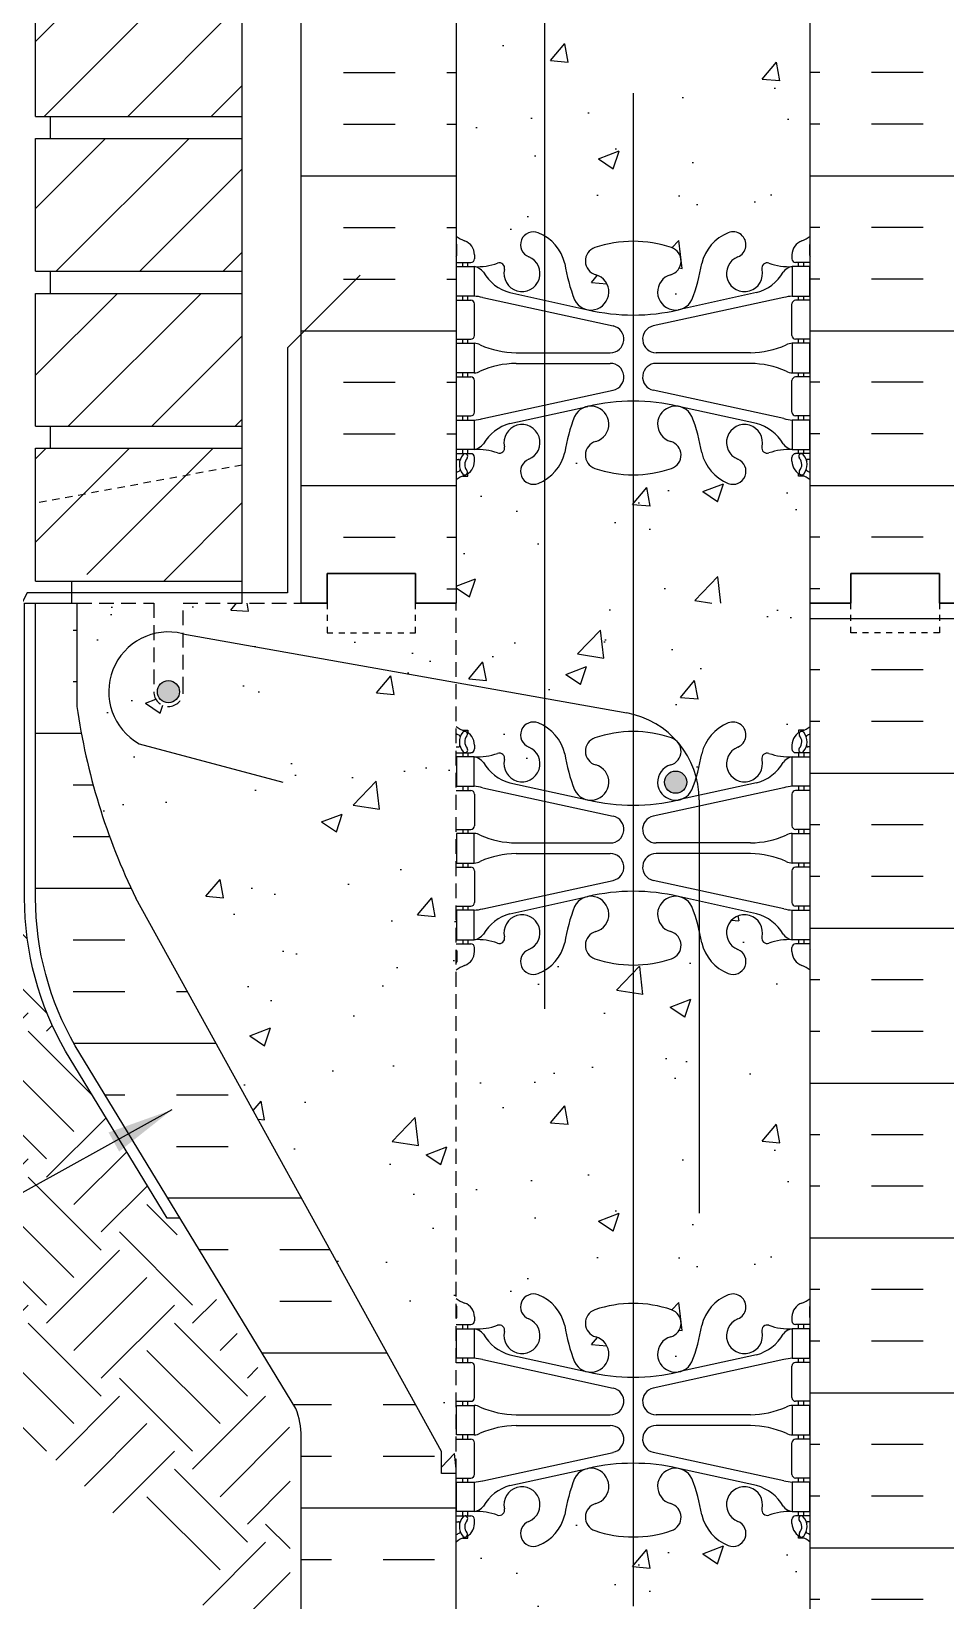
# Model space of a CAD drawing. Header units: inches. Extents: x -59.6 to -9.3, y 6.2 to 74.9.
# Drawn here: x -40.78 to -25.29, y 20.98 to 47.57 of the extents above; entities that cross this region are included whole.
import ezdxf

# ---------------------------------------------------------------- set-up
doc = ezdxf.new("R2010")
doc.units = ezdxf.units.IN
doc.header["$LTSCALE"] = 2
doc.header["$MEASUREMENT"] = 0
doc.linetypes.add('DASHED2', pattern=[0.375, 0.25, -0.125])
doc.linetypes.add('HIDDEN2', pattern=[0.1875, 0.125, -0.0625])
for name, color, linetype in [('HATCH', 12, 'Continuous'), ('Hidden2', 12, 'HIDDEN2'), ('line25', 2, 'Continuous'), ('LINE3', 3, 'Continuous'), ('LINE50', 5, 'Continuous'), ('LINE9', 9, 'Continuous'), ('TEXT', 4, 'Continuous'), ('Web_Edge', 9, 'Continuous')]:
    doc.layers.add(name, color=color, linetype=linetype)
doc.styles.add('DIM', font='romans.shx', dxfattribs={"width": 0.7})
doc.dimstyles.new('ext_12', dxfattribs={"dimscale": 12, "dimtxt": 0.09375, "dimasz": 0.09375, "dimexe": 0.09375, "dimexo": 0.0625, "dimgap": 0.0625, "dimtad": 1, "dimdec": 1, "dimzin": 3, "dimdsep": 46, "dimlunit": 4, "dimtxsty": 'DIM', "dimcen": 0.09, "dimdle": 0.09375, "dimclrt": 4, "dimadec": 0, "dimazin": 0, "dimtfac": 1, "dimtdec": 1, "dimtmove": 2, "dimatfit": 3, "dimfxl": 0, "dimfrac": 2, "dimtolj": 1, "dimtzin": 0, "dimarcsym": 0})

# ---------------------------------------------------------------- blocks, each defined once
blk = doc.blocks.new('6 web')
at = {"layer": 'Web_Edge'}
for p, q in [((-2.89, 6.845), (-2.8, 6.845)), ((-2.8, 6.845), (-2.8, 6.803)), ((2.89, 6.845), (2.8, 6.845)), ((2.8, 6.845), (2.8, 6.803)), ((-3, 6.566), (-2.958, 6.566)), ((-3, 6.466), (-2.752, 6.466)), ((-2.89, 6.466), (-2.89, 6.396)), ((-2.8, 6.466), (-2.8, 6.396)), ((-2.69, 6.596), (-2.69, 6.529)), ((2.69, 6.596), (2.69, 6.529)), ((3, 6.466), (2.752, 6.466)), ((2.8, 6.466), (2.8, 6.396)), ((2.89, 6.466), (2.89, 6.396)), ((3, 6.566), (2.958, 6.566)), ((-2.89, 5.896), (-2.89, 5.826)), ((-2.8, 5.896), (-2.8, 5.826)), ((-2.551, 5.872), (-0.34, 5.391)), ((-2.09, 5.955), (-0.768, 5.665)), ((2.551, 5.872), (0.34, 5.391)), ((2.09, 5.955), (0.768, 5.665)), ((2.8, 5.896), (2.8, 5.826)), ((2.89, 5.896), (2.89, 5.826)), ((-3, 5.826), (-2.752, 5.826)), ((-2.69, 5.764), (-2.69, 5.229)), ((2.69, 5.764), (2.69, 5.229)), ((3, 5.826), (2.752, 5.826)), ((-3, 5.166), (-2.752, 5.166)), ((-2.89, 5.166), (-2.89, 5.096)), ((-2.8, 5.166), (-2.8, 5.096)), ((3, 5.166), (2.752, 5.166)), ((2.8, 5.166), (2.8, 5.096)), ((2.89, 5.166), (2.89, 5.096)), ((-1.985, 4.936), (-0.389, 4.936)), ((1.985, 4.936), (0.389, 4.936)), ((-3, 4.526), (-2.752, 4.526)), ((-2.89, 4.596), (-2.89, 4.526)), ((-2.8, 4.596), (-2.8, 4.526)), ((-1.985, 4.756), (-0.389, 4.756)), ((1.985, 4.756), (0.389, 4.756)), ((3, 4.526), (2.752, 4.526)), ((2.8, 4.596), (2.8, 4.526)), ((2.89, 4.596), (2.89, 4.526)), ((-2.69, 4.464), (-2.69, 3.929)), ((-2.551, 3.82), (-0.34, 4.302)), ((2.551, 3.82), (0.34, 4.302)), ((2.69, 4.464), (2.69, 3.929)), ((-2.09, 3.737), (-0.768, 4.028)), ((2.09, 3.737), (0.768, 4.028)), ((-3, 3.866), (-2.752, 3.866)), ((-2.89, 3.866), (-2.89, 3.796)), ((-2.8, 3.866), (-2.8, 3.796)), ((3, 3.866), (2.752, 3.866)), ((2.8, 3.866), (2.8, 3.796)), ((2.89, 3.866), (2.89, 3.796)), ((-3, 3.226), (-2.752, 3.226)), ((-2.89, 3.296), (-2.89, 3.226)), ((-2.8, 3.296), (-2.8, 3.226)), ((3, 3.226), (2.752, 3.226)), ((2.8, 3.296), (2.8, 3.226)), ((2.89, 3.296), (2.89, 3.226)), ((-2.99, 3.106), (-2.99, 2.92)), ((-2.69, 3.096), (-2.69, 3.164)), ((2.69, 3.096), (2.69, 3.164)), ((2.99, 3.106), (2.99, 2.92)), ((-2.99, -3.106), (-2.99, -2.92)), ((2.99, -3.106), (2.99, -2.92)), ((-2.69, -3.096), (-2.69, -3.164)), ((2.69, -3.096), (2.69, -3.164)), ((-3, -3.226), (-2.752, -3.226)), ((-2.89, -3.296), (-2.89, -3.226)), ((-2.8, -3.296), (-2.8, -3.226)), ((3, -3.226), (2.752, -3.226)), ((2.8, -3.296), (2.8, -3.226)), ((2.89, -3.296), (2.89, -3.226)), ((-3, -3.866), (-2.752, -3.866)), ((-2.89, -3.866), (-2.89, -3.796)), ((-2.8, -3.866), (-2.8, -3.796)), ((-2.69, -4.464), (-2.69, -3.929)), ((-2.551, -3.82), (-0.34, -4.302)), ((-2.09, -3.737), (-0.768, -4.028)), ((2.551, -3.82), (0.34, -4.302)), ((2.09, -3.737), (0.768, -4.028)), ((2.69, -4.464), (2.69, -3.929)), ((3, -3.866), (2.752, -3.866)), ((2.8, -3.866), (2.8, -3.796)), ((2.89, -3.866), (2.89, -3.796)), ((-3, -4.526), (-2.752, -4.526)), ((-2.89, -4.596), (-2.89, -4.526)), ((-2.8, -4.596), (-2.8, -4.526)), ((-1.985, -4.756), (-0.389, -4.756)), ((1.985, -4.756), (0.389, -4.756)), ((3, -4.526), (2.752, -4.526)), ((2.8, -4.596), (2.8, -4.526)), ((2.89, -4.596), (2.89, -4.526)), ((-1.985, -4.936), (-0.389, -4.936)), ((1.985, -4.936), (0.389, -4.936)), ((-3, -5.166), (-2.752, -5.166)), ((-2.89, -5.166), (-2.89, -5.096)), ((-2.8, -5.166), (-2.8, -5.096)), ((-2.69, -5.764), (-2.69, -5.229)), ((2.69, -5.764), (2.69, -5.229)), ((3, -5.166), (2.752, -5.166)), ((2.8, -5.166), (2.8, -5.096)), ((2.89, -5.166), (2.89, -5.096)), ((-2.551, -5.872), (-0.34, -5.391)), ((2.551, -5.872), (0.34, -5.391)), ((-3, -5.826), (-2.752, -5.826)), ((-2.89, -5.896), (-2.89, -5.826)), ((-2.8, -5.896), (-2.8, -5.826)), ((-2.09, -5.955), (-0.768, -5.665)), ((2.09, -5.955), (0.768, -5.665)), ((3, -5.826), (2.752, -5.826)), ((2.8, -5.896), (2.8, -5.826)), ((2.89, -5.896), (2.89, -5.826)), ((-3, -6.466), (-2.752, -6.466)), ((-3, -6.566), (-2.958, -6.566)), ((-2.89, -6.466), (-2.89, -6.396)), ((-2.8, -6.466), (-2.8, -6.396)), ((-2.69, -6.596), (-2.69, -6.529)), ((2.69, -6.596), (2.69, -6.529)), ((3, -6.466), (2.752, -6.466)), ((2.8, -6.466), (2.8, -6.396)), ((2.89, -6.466), (2.89, -6.396)), ((3, -6.566), (2.958, -6.566)), ((-2.89, -6.845), (-2.8, -6.845)), ((-2.8, -6.845), (-2.8, -6.803)), ((2.8, -6.845), (2.8, -6.803)), ((2.89, -6.845), (2.8, -6.845))]:
    blk.add_line(p, q, dxfattribs=at)
for points in [[(-2.995, 5.896), (-2.695, 5.896), (-2.695, 6.396), (-2.995, 6.396)], [(2.995, 5.896), (2.695, 5.896), (2.695, 6.396), (2.995, 6.396)], [(-2.995, 4.596), (-2.695, 4.596), (-2.695, 5.096), (-2.995, 5.096)], [(2.995, 4.596), (2.695, 4.596), (2.695, 5.096), (2.995, 5.096)], [(-2.995, 3.296), (-2.695, 3.296), (-2.695, 3.796), (-2.995, 3.796)], [(2.995, 3.296), (2.695, 3.296), (2.695, 3.796), (2.995, 3.796)], [(-2.995, -3.296), (-2.695, -3.296), (-2.695, -3.796), (-2.995, -3.796)], [(2.995, -3.296), (2.695, -3.296), (2.695, -3.796), (2.995, -3.796)], [(-2.995, -4.596), (-2.695, -4.596), (-2.695, -5.096), (-2.995, -5.096)], [(2.995, -4.596), (2.695, -4.596), (2.695, -5.096), (2.995, -5.096)], [(-2.995, -5.896), (-2.695, -5.896), (-2.695, -6.396), (-2.995, -6.396)], [(2.995, -5.896), (2.695, -5.896), (2.695, -6.396), (2.995, -6.396)]]:
    blk.add_lwpolyline(points, close=True, dxfattribs=at)
for centre, radius, start, end in [((-1.69, 6.766), 0.22, 68.1963, 248.1963), ((-1.885, 6.278), 0.745, 13.2652, 68.1963), ((1.885, 6.278), 0.745, 111.8037, 166.7348), ((1.69, 6.766), 0.22, 291.8037, 111.8037), ((-2.69, 7.303), 0.5, 231.6833, 250.5288), ((-2.69, 7.303), 0.6, 238.8907, 245.0748), ((-2.696, 6.651), 0.25, 140.1145, 222.4609), ((-2.951, 6.741), 0.02, 340.7916, 65.0748), ((-2.854, 6.782), 0.045, 319.1879, 141.448), ((-2.94, 6.596), 0.25, 0, 70.5288), ((-2.696, 6.651), 0.16, 140.0001, 222.4609), ((-0.571, 6.49), 0.24, 108.923, 254.2747), ((0, 4.825), 2, 90, 108.923), ((0, 4.825), 2, 71.077, 90), ((0.571, 6.49), 0.24, 285.7253, 71.077), ((2.94, 6.596), 0.25, 109.4712, 180), ((2.854, 6.782), 0.045, 38.552, 220.8121), ((2.696, 6.651), 0.16, 317.5391, 39.9999), ((2.69, 7.303), 0.5, 289.4712, 308.3167), ((2.696, 6.651), 0.25, 317.5391, 39.8855), ((2.951, 6.741), 0.02, 114.9252, 199.2084), ((2.69, 7.303), 0.6, 294.9252, 301.1093), ((-2.958, 6.586), 0.02, 270, 14.1541), ((-2.848, 6.512), 0.045, 222.4609, 42.4609), ((-2.752, 6.529), 0.0625, 270, 0), ((-2.639, 7.395), 1, 266.7879, 289.9067), ((-2.738, 6.15), 0.25, 37.2777, 80.0823), ((-2.269, 6.369), 0.09, 346.6795, 108.8651), ((-1.885, 6.278), 0.305, 166.6795, 68.1963), ((1.803, 6.92), 3, 189.0273, 201.1984), ((-1.803, 6.92), 3, 338.8016, 350.9727), ((1.885, 6.278), 0.305, 111.8037, 13.3205), ((2.269, 6.369), 0.09, 71.1349, 193.3205), ((2.639, 7.395), 1, 250.0933, 273.2121), ((2.738, 6.15), 0.25, 99.9177, 142.7223), ((2.752, 6.529), 0.0625, 180, 270), ((2.848, 6.512), 0.045, 137.5391, 317.5391), ((2.958, 6.586), 0.02, 165.8459, 270), ((-1.891, 6.678), 0.75, 210.155, 254.5838), ((-0.718, 5.966), 0.305, 205.3782, 74.2747), ((0.718, 5.966), 0.305, 105.7253, 334.6218), ((1.891, 6.678), 0.75, 285.4162, 329.845), ((-2.786, 4.9), 1, 76.4291, 84.7991), ((2.786, 4.9), 1, 95.2009, 103.5709), ((-2.752, 5.764), 0.0625, 0, 90), ((0, 8.932), 3.356, 256.7692, 270), ((0, 8.932), 3.356, 270, 283.2308), ((2.752, 5.764), 0.0625, 90, 180), ((-0.389, 5.166), 0.23, 270, 77.6055), ((0.389, 5.166), 0.23, 102.3945, 270), ((-2.752, 5.229), 0.0625, 270, 0), ((-2.699, 4.877), 0.219, 60.4937, 88.92), ((-1.955, 6.536), 1.6, 246.5673, 268.9203), ((1.955, 6.536), 1.6, 271.0797, 293.4327), ((2.699, 4.877), 0.219, 91.08, 119.5063), ((2.752, 5.229), 0.0625, 180, 270), ((-2.752, 4.464), 0.0625, 0, 90), ((-2.699, 4.815), 0.219, 271.08, 299.5063), ((-2.699, 4.815), 0.219, 271.08, 299.5063), ((-1.955, 3.156), 1.6, 91.0797, 113.4327), ((-1.955, 3.156), 1.6, 91.0797, 113.4327), ((-0.389, 4.526), 0.23, 282.3945, 90), ((0.389, 4.526), 0.23, 90, 257.6055), ((1.955, 3.156), 1.6, 66.5673, 88.9203), ((1.955, 3.156), 1.6, 66.5673, 88.9203), ((2.699, 4.815), 0.219, 240.4937, 268.92), ((2.699, 4.815), 0.219, 240.4937, 268.92), ((2.752, 4.464), 0.0625, 90, 180), ((-0.718, 3.727), 0.305, 285.7253, 154.6218), ((0, 0.761), 3.356, 90, 103.2308), ((0, 0.761), 3.356, 76.7692, 90), ((0.718, 3.727), 0.305, 25.3782, 254.2747), ((-2.752, 3.929), 0.0625, 270, 0), ((-2.786, 4.792), 1, 275.2009, 283.5709), ((-1.891, 3.014), 0.75, 105.4162, 149.845), ((1.803, 2.773), 3, 158.8016, 170.9727), ((-1.803, 2.773), 3, 9.0273, 21.1984), ((1.891, 3.014), 0.75, 30.155, 74.5838), ((2.786, 4.792), 1, 256.4291, 264.7991), ((2.752, 3.929), 0.0625, 180, 270), ((-1.885, 3.414), 0.305, 291.8037, 193.3205), ((1.885, 3.414), 0.305, 346.6795, 248.1963), ((-2.752, 3.164), 0.0625, 360, 90), ((-2.738, 3.542), 0.25, 279.9177, 322.7223), ((-2.639, 2.298), 1, 70.0933, 93.2121), ((-2.269, 3.323), 0.09, 251.1349, 13.3205), ((-1.885, 3.414), 0.745, 291.8037, 346.7348), ((-0.571, 3.202), 0.24, 105.7253, 251.077), ((0.571, 3.202), 0.24, 288.923, 74.2747), ((1.885, 3.414), 0.745, 193.2652, 248.1963), ((2.269, 3.323), 0.09, 166.6795, 288.8651), ((2.639, 2.298), 1, 86.7879, 109.9067), ((2.738, 3.542), 0.25, 217.2777, 260.0823), ((2.752, 3.164), 0.0625, 90, 180), ((-3.01, 3.106), 0.02, 0, 60.012), ((-2.94, 3.096), 0.25, 289.4712, 360), ((-1.69, 2.927), 0.22, 111.8037, 291.8037), ((0, 4.867), 2, 251.077, 270), ((0, 4.867), 2, 270, 288.923), ((1.69, 2.927), 0.22, 248.1963, 68.1963), ((2.94, 3.096), 0.25, 180, 250.5288), ((3.01, 3.106), 0.02, 119.988, 180), ((-3.01, 2.92), 0.02, 301.073, 0), ((-2.69, 2.389), 0.6, 121.073, 121.1093), ((-2.69, 2.389), 0.5, 109.4712, 128.3167), ((2.69, 2.389), 0.5, 51.6833, 70.5288), ((3.01, 2.92), 0.02, 180, 238.927), ((2.69, 2.389), 0.6, 58.8907, 58.927), ((-2.69, -2.389), 0.5, 231.6833, 250.5288), ((-2.69, -2.389), 0.6, 238.8907, 238.927), ((-3.01, -2.92), 0.02, 360, 58.927), ((-2.94, -3.096), 0.25, 0, 70.5288), ((-1.69, -2.927), 0.22, 68.1963, 248.1963), ((-1.885, -3.414), 0.745, 13.2652, 68.1963), ((0, -4.867), 2, 90, 108.923), ((0, -4.867), 2, 71.077, 90), ((1.885, -3.414), 0.745, 111.8037, 166.7348), ((1.69, -2.927), 0.22, 291.8037, 111.8037), ((2.94, -3.096), 0.25, 109.4712, 180), ((2.69, -2.389), 0.5, 289.4712, 308.3167), ((3.01, -2.92), 0.02, 121.073, 180), ((2.69, -2.389), 0.6, 301.073, 301.1093), ((-3.01, -3.106), 0.02, 299.988, 360), ((-2.752, -3.164), 0.0625, 270, 0), ((-1.885, -3.414), 0.305, 166.6795, 68.1963), ((-0.571, -3.202), 0.24, 108.923, 254.2747), ((0.571, -3.202), 0.24, 285.7253, 71.077), ((1.885, -3.414), 0.305, 111.8037, 13.3205), ((2.752, -3.164), 0.0625, 180, 270), ((3.01, -3.106), 0.02, 180, 240.012), ((-2.639, -2.298), 1, 266.7879, 289.9067), ((-2.738, -3.542), 0.25, 37.2777, 80.0823), ((-1.891, -3.014), 0.75, 210.155, 254.5838), ((-2.269, -3.323), 0.09, 346.6795, 108.8651), ((1.803, -2.773), 3, 189.0273, 201.1984), ((-0.718, -3.727), 0.305, 205.3782, 74.2747), ((0.718, -3.727), 0.305, 105.7253, 334.6218), ((-1.803, -2.773), 3, 338.8016, 350.9727), ((1.891, -3.014), 0.75, 285.4162, 329.845), ((2.269, -3.323), 0.09, 71.1349, 193.3205), ((2.639, -2.298), 1, 250.0933, 273.2121), ((2.738, -3.542), 0.25, 99.9177, 142.7223), ((-2.752, -3.929), 0.0625, 0, 90), ((-2.786, -4.792), 1, 76.4291, 84.7991), ((2.786, -4.792), 1, 95.2009, 103.5709), ((2.752, -3.929), 0.0625, 90, 180), ((0, -0.761), 3.356, 256.7692, 270), ((0, -0.761), 3.356, 270, 283.2308), ((-2.752, -4.464), 0.0625, 270, 0), ((-0.389, -4.526), 0.23, 270, 77.6055), ((0.389, -4.526), 0.23, 102.3945, 270), ((2.752, -4.464), 0.0625, 180, 270), ((-2.699, -4.815), 0.219, 60.4937, 88.92), ((-2.699, -4.815), 0.219, 60.4937, 88.92), ((-1.955, -3.156), 1.6, 246.5673, 268.9203), ((-1.955, -3.156), 1.6, 246.5673, 268.9203), ((1.955, -3.156), 1.6, 271.0797, 293.4327), ((1.955, -3.156), 1.6, 271.0797, 293.4327), ((2.699, -4.815), 0.219, 91.08, 119.5063), ((2.699, -4.815), 0.219, 91.08, 119.5063), ((-1.955, -6.536), 1.6, 91.0797, 113.4327), ((-0.389, -5.166), 0.23, 282.3945, 90), ((0.389, -5.166), 0.23, 90, 257.6055), ((1.955, -6.536), 1.6, 66.5673, 88.9203), ((-2.752, -5.229), 0.0625, 0, 90), ((-2.699, -4.877), 0.219, 271.08, 299.5063), ((2.699, -4.877), 0.219, 240.4937, 268.92), ((2.752, -5.229), 0.0625, 90, 180), ((0, -8.932), 3.356, 90, 103.2308), ((0, -8.932), 3.356, 76.7692, 90), ((-2.752, -5.764), 0.0625, 270, 0), ((1.803, -6.92), 3, 158.8016, 170.9727), ((-0.718, -5.966), 0.305, 285.7253, 154.6218), ((0.718, -5.966), 0.305, 25.3782, 254.2747), ((-1.803, -6.92), 3, 9.0273, 21.1984), ((2.752, -5.764), 0.0625, 180, 270), ((-2.786, -4.9), 1, 275.2009, 283.5709), ((-1.891, -6.678), 0.75, 105.4162, 149.845), ((-1.885, -6.278), 0.305, 291.8037, 193.3205), ((1.885, -6.278), 0.305, 346.6795, 248.1963), ((1.891, -6.678), 0.75, 30.155, 74.5838), ((2.786, -4.9), 1, 256.4291, 264.7991), ((-2.738, -6.15), 0.25, 279.9177, 322.7223), ((-2.269, -6.369), 0.09, 251.1349, 13.3205), ((-0.571, -6.49), 0.24, 105.7253, 251.077), ((0.571, -6.49), 0.24, 288.923, 74.2747), ((2.269, -6.369), 0.09, 166.6795, 288.8651), ((2.738, -6.15), 0.25, 217.2777, 260.0823), ((-2.958, -6.586), 0.02, 345.8459, 90), ((-2.696, -6.651), 0.25, 137.5391, 219.8855), ((-2.848, -6.512), 0.045, 317.5391, 137.5391), ((-2.94, -6.596), 0.25, 289.4712, 360), ((-2.696, -6.651), 0.16, 137.5391, 219.9999), ((-2.752, -6.529), 0.0625, 360, 90), ((-2.639, -7.395), 1, 70.0933, 93.2121), ((-1.69, -6.766), 0.22, 111.8037, 291.8037), ((-1.885, -6.278), 0.745, 291.8037, 346.7348), ((1.885, -6.278), 0.745, 193.2652, 248.1963), ((1.69, -6.766), 0.22, 248.1963, 68.1963), ((2.639, -7.395), 1, 86.7879, 109.9067), ((2.752, -6.529), 0.0625, 90, 180), ((2.94, -6.596), 0.25, 180, 250.5288), ((2.848, -6.512), 0.045, 42.4609, 222.4609), ((2.696, -6.651), 0.16, 320.0001, 42.4609), ((2.696, -6.651), 0.25, 320.1145, 42.4609), ((2.958, -6.586), 0.02, 90, 194.1541), ((-2.69, -7.303), 0.6, 114.9252, 121.1093), ((-2.69, -7.303), 0.5, 109.4712, 128.3167), ((-2.951, -6.741), 0.02, 294.9252, 19.2084), ((-2.854, -6.782), 0.045, 218.552, 40.8121), ((0, -4.825), 2, 251.077, 270), ((0, -4.825), 2, 270, 288.923), ((2.854, -6.782), 0.045, 139.1879, 321.448), ((2.69, -7.303), 0.5, 51.6833, 70.5288), ((2.951, -6.741), 0.02, 160.7916, 245.0748), ((2.69, -7.303), 0.6, 58.8907, 65.0748)]:
    blk.add_arc(centre, radius, start, end, dxfattribs=at)

msp = doc.modelspace()

# ---------------------------------------------------------------- hatches: boundary and pattern name
at = {"layer": 'HATCH'}
h = msp.add_hatch(dxfattribs=at)
h.set_pattern_fill('ANSI31', color=256, scale=8, style=0)
h.set_pattern_definition([(45, (-151.2314, -116.8621), (-0.707107, 0.707107), [])])
h.paths.add_polyline_path([(-37.209, 73.882), (-40.709, 73.882), (-40.709, 72.382), (-37.209, 72.382)])
h.paths.add_polyline_path([(-37.209, 72.007), (-40.709, 72.007), (-40.709, 70.97), (-37.765, 70.97), (-37.209, 70.97)])
h.paths.add_polyline_path([(-37.209, 70.97), (-37.765, 70.97), (-40.709, 70.97), (-40.709, 69.757), (-37.209, 69.757)])
h.paths.add_polyline_path([(-37.209, 69.382), (-40.709, 69.382), (-40.709, 67.132), (-37.209, 67.132)])
h.paths.add_polyline_path([(-37.209, 66.757), (-40.709, 66.757), (-40.709, 64.507), (-37.209, 64.507)])
h.paths.add_polyline_path([(-37.209, 64.132), (-40.709, 64.132), (-40.709, 61.882), (-37.209, 61.882)])
h.paths.add_polyline_path([(-37.209, 61.507), (-40.709, 61.507), (-40.709, 59.257), (-37.209, 59.257)])
h.paths.add_polyline_path([(-37.209, 58.882), (-40.709, 58.882), (-40.709, 56.632), (-37.209, 56.632), (-37.209, 57.507), (-37.216, 57.507), (-37.209, 57.632), (-37.212, 57.757), (-37.209, 57.757)])
h.paths.add_polyline_path([(-37.209, 56.257), (-40.709, 56.257), (-40.709, 54.007), (-37.209, 54.007)])
h.paths.add_polyline_path([(-37.209, 53.632), (-40.709, 53.632), (-40.709, 51.382), (-37.209, 51.382)])
h.paths.add_polyline_path([(-37.209, 51.007), (-40.709, 51.007), (-40.709, 49.587), (-37.765, 49.587), (-37.209, 49.587)])
h.paths.add_polyline_path([(-37.209, 49.587), (-37.765, 49.587), (-40.709, 49.587), (-40.709, 48.757), (-37.209, 48.757)])
h.paths.add_polyline_path([(-37.209, 48.382), (-39.209, 48.382), (-40.709, 48.382), (-40.709, 46.132), (-37.209, 46.132)])
h.paths.add_polyline_path([(-37.209, 45.757), (-40.709, 45.757), (-40.709, 43.507), (-37.209, 43.507)])
h.paths.add_polyline_path([(-37.209, 43.132), (-40.709, 43.132), (-40.709, 40.882), (-37.209, 40.882)])
h.paths.add_polyline_path([(-37.209, 40.507), (-40.709, 40.507), (-40.709, 38.882), (-40.263, 38.621), (-39.651, 38.257), (-37.209, 38.257)])
h = msp.add_hatch(dxfattribs=at)
h.set_pattern_fill('INSUL', color=256, scale=7, style=0)
h.set_pattern_definition([(0, (-2959.746, -359.1271), (0, 2.625), []), (0, (-2959.746, -358.2521), (0, 2.625), [0.875, -0.875]), (0, (-2959.746, -357.3771), (0, 2.625), [0.875, -0.875])])
h.paths.add_polyline_path([(-36.209, 37.882), (-35.772, 37.882), (-35.772, 38.382), (-34.272, 38.382), (-34.272, 37.882), (-33.584, 37.882), (-33.584, 55.882), (-34.272, 55.882), (-34.272, 56.382), (-35.772, 56.382), (-35.772, 55.882), (-36.209, 55.882)])
h = msp.add_hatch(dxfattribs=at)
h.set_pattern_fill('INSUL', color=256, scale=7, style=0)
h.set_pattern_definition([(180, (2898.5772, -359.1271), (0, 2.625), []), (180, (2898.5772, -358.2521), (0, 2.625), [0.875, -0.875]), (180, (2898.5772, -357.3771), (0, 2.625), [0.875, -0.875])])
h.paths.add_polyline_path([(-24.959, 37.882), (-25.397, 37.882), (-25.397, 38.382), (-26.897, 38.382), (-26.897, 37.882), (-27.584, 37.882), (-27.584, 55.882), (-26.897, 55.882), (-26.897, 56.382), (-25.397, 56.382), (-25.397, 55.882), (-24.959, 55.882)])
h = msp.add_hatch(dxfattribs=at)
h.set_pattern_fill('AR-CONC', color=256, scale=0.5, style=0)
h.set_pattern_definition([(50, (-2959.746, -359.1271), (3.586301, -0.3137607), [0.375, -4.125]), (355, (-2959.746, -359.127), (-0.6937567, 3.7609607), [0.3, -3.3]), (100.4514, (-2959.447, -359.1533), (2.892547, 3.4471977), [0.318701, -3.5057106]), (46.1842, (-2959.746, -358.127), (5.336205, -0.827595), [0.5625, -6.1875]), (96.6356, (-2959.3013, -358.196), (4.6733135, 4.870589), [0.478051, -5.258565]), (351.1842, (-2959.746, -358.127), (4.67331, 4.870593), [0.45, -4.95]), (21, (-2959.246, -358.3771), (2.9845353, -2.0130945), [0.375, -4.125]), (326, (-2959.246, -358.377), (1.2165767, 3.62575), [0.3, -3.3]), (71.4514, (-2958.9973, -358.545), (4.201113, 1.6126525), [0.318701, -3.5057106]), (37.5, (-2959.746, -359.1271), (0.0607993, 1.66446927), [0, -3.26, 0, -3.35, 0, -3.3125]), (7.5, (-2959.746, -359.1271), (1.3153477, 1.9720586), [0, -1.91, 0, -3.185, 0, -1.2625]), (327.5, (-2960.861, -359.1271), (2.6691122, -0.11277436), [0, -1.25, 0, -3.9, 0, -5.175]), (317.5, (-2961.361, -359.1271), (2.9159308, 0.500525), [0, -1.625, 0, -2.59, 0, -3.675])])
h.paths.add_polyline_path([(-30.584, 53.708, -0.082755), (-29.936, 53.6, -0.735593), (-29.949, 53.142, 0.955472), (-29.81, 52.548), (-29.791, 52.553, 0.223253), (-29.59, 52.717, 0.053157), (-29.425, 53.331, -0.24438), (-28.976, 53.852, -1), (-28.813, 53.444, 2.182095), (-28.403, 53.231, -0.601435), (-28.283, 53.336, 0.10046), (-27.889, 53.279), (-27.784, 53.279), (-27.784, 53.349), (-27.832, 53.349, -0.414214), (-27.894, 53.411), (-27.894, 53.479, -0.249069), (-27.784, 53.686), (-27.784, 53.727), (-27.694, 53.727, 0.064398), (-27.584, 53.793), (-27.584, 55.882), (-33.584, 55.882), (-33.584, 53.793, 0.064398), (-33.474, 53.727), (-33.384, 53.727), (-33.384, 53.686, -0.249069), (-33.274, 53.479), (-33.274, 53.411, -0.414214), (-33.337, 53.349), (-33.384, 53.349), (-33.384, 53.279), (-33.279, 53.279, 0.10046), (-32.886, 53.336, -0.601435), (-32.766, 53.231, 2.182095), (-32.356, 53.444, -1), (-32.193, 53.852, -0.24438), (-31.744, 53.331, 0.053157), (-31.578, 52.717, 0.223253), (-31.378, 52.553), (-31.358, 52.548, 0.955472), (-31.22, 53.142, -0.735593), (-31.233, 53.6, -0.082755)])
h.paths.add_polyline_path([(-27.584, 46.882), (-27.584, 49.664, 0.082415), (-27.728, 49.743, -0.317837), (-27.894, 49.979), (-27.894, 50.046, -0.414214), (-27.832, 50.109), (-27.784, 50.109), (-27.784, 50.179), (-27.889, 50.179, 0.10046), (-28.283, 50.121, -0.601435), (-28.403, 50.226, 2.182095), (-28.813, 50.013, -1), (-28.976, 49.605, -0.24438), (-29.425, 50.126, 0.053157), (-29.59, 50.74, 0.223253), (-29.791, 50.905), (-29.81, 50.909, 0.955472), (-29.949, 50.315, -0.735593), (-29.936, 49.857, -0.082755), (-30.584, 49.749, -0.082755), (-31.233, 49.857, -0.735593), (-31.22, 50.315, 0.955472), (-31.358, 50.909), (-31.378, 50.905, 0.223253), (-31.578, 50.74, 0.053157), (-31.744, 50.126, -0.24438), (-32.193, 49.605, -1), (-32.356, 50.013, 2.182095), (-32.766, 50.226, -0.601435), (-32.886, 50.121, 0.10046), (-33.279, 50.179), (-33.384, 50.179), (-33.384, 50.109), (-33.337, 50.109, -0.414214), (-33.274, 50.046), (-33.274, 49.979, -0.317837), (-33.441, 49.743, 0.082415), (-33.584, 49.664), (-33.584, 46.882)])
h.paths.add_polyline_path([(-33.584, 46.882), (-33.584, 44.101, 0.082415), (-33.441, 44.022, -0.317837), (-33.274, 43.786), (-33.274, 43.719, -0.414214), (-33.337, 43.656), (-33.384, 43.656), (-33.384, 43.586), (-33.279, 43.586, 0.10046), (-32.886, 43.643, -0.601435), (-32.766, 43.538, 2.182095), (-32.356, 43.751, -1), (-32.193, 44.16, -0.24438), (-31.744, 43.639, 0.053157), (-31.578, 43.025, 0.223253), (-31.378, 42.86), (-31.358, 42.856, 0.955472), (-31.22, 43.449, -0.735593), (-31.233, 43.907, -0.082755), (-30.584, 44.016, -0.082755), (-29.936, 43.907, -0.735593), (-29.949, 43.449, 0.955472), (-29.81, 42.856), (-29.791, 42.86, 0.223253), (-29.59, 43.025, 0.053157), (-29.425, 43.639, -0.24438), (-28.976, 44.16, -1), (-28.813, 43.751, 2.182095), (-28.403, 43.538, -0.601435), (-28.283, 43.643, 0.10046), (-27.889, 43.586), (-27.784, 43.586), (-27.784, 43.656), (-27.832, 43.656, -0.414214), (-27.894, 43.719), (-27.894, 43.786, -0.317837), (-27.728, 44.022, 0.082415), (-27.584, 44.101), (-27.584, 46.882)])
h.paths.add_polyline_path([(-31.233, 40.165, -0.735593), (-31.22, 40.623, 0.955472), (-31.358, 41.216), (-31.378, 41.212, 0.223253), (-31.578, 41.047, 0.053157), (-31.744, 40.433, -0.24438), (-32.193, 39.912, -1), (-32.356, 40.321, 2.182095), (-32.766, 40.534, -0.601435), (-32.886, 40.429, 0.10046), (-33.279, 40.486), (-33.384, 40.486), (-33.384, 40.416), (-33.337, 40.416, -0.414214), (-33.274, 40.354), (-33.274, 40.286, -0.249069), (-33.384, 40.079), (-33.384, 40.037), (-33.474, 40.037, 0.064398), (-33.584, 39.971), (-33.584, 37.882), (-27.584, 37.882), (-27.584, 39.971, 0.064398), (-27.694, 40.037), (-27.784, 40.037), (-27.784, 40.079, -0.249069), (-27.894, 40.286), (-27.894, 40.354, -0.414214), (-27.832, 40.416), (-27.784, 40.416), (-27.784, 40.486), (-27.889, 40.486, 0.10046), (-28.283, 40.429, -0.601435), (-28.403, 40.534, 2.182095), (-28.813, 40.321, -1), (-28.976, 39.912, -0.24438), (-29.425, 40.433, 0.053157), (-29.59, 41.047, 0.223253), (-29.791, 41.212), (-29.81, 41.216, 0.955472), (-29.949, 40.623, -0.735593), (-29.936, 40.165, -0.082755), (-30.584, 40.057, -0.082755)])
h = msp.add_hatch(dxfattribs=at)
h.set_pattern_fill('INSUL', color=256, scale=7, style=0)
h.set_pattern_definition([(180, (2898.5772, -377.1271), (0, 2.625), []), (180, (2898.5772, -376.2521), (0, 2.625), [0.875, -0.875]), (180, (2898.5772, -375.3771), (0, 2.625), [0.875, -0.875])])
h.paths.add_polyline_path([(-24.959, 19.882), (-25.397, 19.882), (-25.397, 20.382), (-26.897, 20.382), (-26.897, 19.882), (-27.584, 19.882), (-27.584, 37.882), (-26.897, 37.882), (-26.897, 38.382), (-25.397, 38.382), (-25.397, 37.882), (-24.959, 37.882)])
h = msp.add_hatch(dxfattribs=at)
h.set_pattern_fill('INSUL', color=256, scale=7, style=0)
h.set_pattern_definition([(0, (-3036.0752, -402.7), (0, 2.625), []), (0, (-3036.0752, -401.825), (0, 2.625), [0.875, -0.875]), (0, (-3036.0752, -400.95), (0, 2.625), [0.875, -0.875])])
h.paths.add_polyline_path([(-39.009, 32.882, -0.079579), (-40.009, 36.132), (-40.009, 37.882), (-40.709, 37.882), (-40.709, 32.882, 0.131652), (-40.04, 30.382), (-36.302, 24.232, -0.10438), (-36.209, 23.757), (-36.209, 19.882), (-35.772, 19.882), (-35.772, 20.382), (-34.272, 20.382), (-34.272, 19.882), (-33.584, 19.882), (-33.584, 23.132), (-33.834, 23.132), (-33.834, 23.507)])
h = msp.add_hatch(dxfattribs=at)
h.set_pattern_fill('AR-CONC', color=256, scale=0.5, style=0)
h.paths.add_polyline_path([(-33.584, 37.882), (-34.272, 37.882), (-34.272, 37.382), (-35.772, 37.382), (-35.772, 37.882), (-36.209, 37.882), (-37.128, 37.882), (-37.1, 37.745), (-37.4, 37.766), (-37.306, 37.882), (-38.209, 37.882), (-38.209, 36.382, -1), (-38.709, 36.382), (-38.709, 37.882), (-40.009, 37.882), (-40.009, 36.132, 0.079579), (-39.009, 32.882), (-33.834, 23.507), (-33.834, 23.132), (-33.584, 23.132)])
h = msp.add_hatch(dxfattribs=at)
h.set_pattern_fill('AR-CONC', color=256, scale=0.5, style=0)
h.set_pattern_definition([(50, (-2959.746, -377.1271), (3.586301, -0.3137607), [0.375, -4.125]), (355, (-2959.746, -377.127), (-0.6937567, 3.7609607), [0.3, -3.3]), (100.4514, (-2959.447, -377.1533), (2.892547, 3.4471977), [0.318701, -3.5057106]), (46.1842, (-2959.746, -376.127), (5.336205, -0.827595), [0.5625, -6.1875]), (96.6356, (-2959.3013, -376.196), (4.6733135, 4.870589), [0.478051, -5.258565]), (351.1842, (-2959.746, -376.127), (4.67331, 4.870593), [0.45, -4.95]), (21, (-2959.246, -376.3771), (2.9845353, -2.0130945), [0.375, -4.125]), (326, (-2959.246, -376.377), (1.2165767, 3.62575), [0.3, -3.3]), (71.4514, (-2958.9973, -376.545), (4.201113, 1.6126525), [0.318701, -3.5057106]), (37.5, (-2959.746, -377.1271), (0.0607993, 1.66446927), [0, -3.26, 0, -3.35, 0, -3.3125]), (7.5, (-2959.746, -377.1271), (1.3153477, 1.9720586), [0, -1.91, 0, -3.185, 0, -1.2625]), (327.5, (-2960.861, -377.1271), (2.6691122, -0.11277436), [0, -1.25, 0, -3.9, 0, -5.175]), (317.5, (-2961.361, -377.1271), (2.9159308, 0.500525), [0, -1.625, 0, -2.59, 0, -3.675])])
h.paths.add_polyline_path([(-30.584, 35.708, -0.082755), (-29.936, 35.6, -0.735593), (-29.949, 35.142, 0.955472), (-29.81, 34.548), (-29.791, 34.553, 0.223253), (-29.59, 34.717, 0.053157), (-29.425, 35.331, -0.24438), (-28.976, 35.852, -1), (-28.813, 35.444, 2.182095), (-28.403, 35.231, -0.601435), (-28.283, 35.336, 0.10046), (-27.889, 35.279), (-27.784, 35.279), (-27.784, 35.349), (-27.832, 35.349, -0.414214), (-27.894, 35.411), (-27.894, 35.479, -0.249069), (-27.784, 35.686), (-27.784, 35.727), (-27.694, 35.727, 0.064398), (-27.584, 35.793), (-27.584, 37.882), (-33.584, 37.882), (-33.584, 35.793, 0.064398), (-33.474, 35.727), (-33.384, 35.727), (-33.384, 35.686, -0.249069), (-33.274, 35.479), (-33.274, 35.411, -0.414214), (-33.337, 35.349), (-33.384, 35.349), (-33.384, 35.279), (-33.279, 35.279, 0.10046), (-32.886, 35.336, -0.601435), (-32.766, 35.231, 2.182095), (-32.356, 35.444, -1), (-32.193, 35.852, -0.24438), (-31.744, 35.331, 0.053157), (-31.578, 34.717, 0.223253), (-31.378, 34.553), (-31.358, 34.548, 0.955472), (-31.22, 35.142, -0.735593), (-31.233, 35.6, -0.082755)])
h.paths.add_polyline_path([(-27.584, 28.882), (-27.584, 31.664, 0.082415), (-27.728, 31.743, -0.317837), (-27.894, 31.979), (-27.894, 32.046, -0.414214), (-27.832, 32.109), (-27.784, 32.109), (-27.784, 32.179), (-27.889, 32.179, 0.10046), (-28.283, 32.121, -0.601435), (-28.403, 32.226, 2.182095), (-28.813, 32.013, -1), (-28.976, 31.605, -0.24438), (-29.425, 32.126, 0.053157), (-29.59, 32.74, 0.223253), (-29.791, 32.905), (-29.81, 32.909, 0.955472), (-29.949, 32.315, -0.735593), (-29.936, 31.857, -0.082755), (-30.584, 31.749, -0.082755), (-31.233, 31.857, -0.735593), (-31.22, 32.315, 0.955472), (-31.358, 32.909), (-31.378, 32.905, 0.223253), (-31.578, 32.74, 0.053157), (-31.744, 32.126, -0.24438), (-32.193, 31.605, -1), (-32.356, 32.013, 2.182095), (-32.766, 32.226, -0.601435), (-32.886, 32.121, 0.10046), (-33.279, 32.179), (-33.384, 32.179), (-33.384, 32.109), (-33.337, 32.109, -0.414214), (-33.274, 32.046), (-33.274, 31.979, -0.317837), (-33.441, 31.743, 0.082415), (-33.584, 31.664), (-33.584, 28.882)])
h.paths.add_polyline_path([(-33.584, 28.882), (-33.584, 26.101, 0.082415), (-33.441, 26.022, -0.317837), (-33.274, 25.786), (-33.274, 25.719, -0.414214), (-33.337, 25.656), (-33.384, 25.656), (-33.384, 25.586), (-33.279, 25.586, 0.10046), (-32.886, 25.643, -0.601435), (-32.766, 25.538, 2.182095), (-32.356, 25.751, -1), (-32.193, 26.16, -0.24438), (-31.744, 25.639, 0.053157), (-31.578, 25.025, 0.223253), (-31.378, 24.86), (-31.358, 24.856, 0.955472), (-31.22, 25.449, -0.735593), (-31.233, 25.907, -0.082755), (-30.584, 26.016, -0.082755), (-29.936, 25.907, -0.735593), (-29.949, 25.449, 0.955472), (-29.81, 24.856), (-29.791, 24.86, 0.223253), (-29.59, 25.025, 0.053157), (-29.425, 25.639, -0.24438), (-28.976, 26.16, -1), (-28.813, 25.751, 2.182095), (-28.403, 25.538, -0.601435), (-28.283, 25.643, 0.10046), (-27.889, 25.586), (-27.784, 25.586), (-27.784, 25.656), (-27.832, 25.656, -0.414214), (-27.894, 25.719), (-27.894, 25.786, -0.317837), (-27.728, 26.022, 0.082415), (-27.584, 26.101), (-27.584, 28.882)])
h.paths.add_polyline_path([(-31.233, 22.165, -0.735593), (-31.22, 22.623, 0.955472), (-31.358, 23.216), (-31.378, 23.212, 0.223253), (-31.578, 23.047, 0.053157), (-31.744, 22.433, -0.24438), (-32.193, 21.912, -1), (-32.356, 22.321, 2.182095), (-32.766, 22.534, -0.601435), (-32.886, 22.429, 0.10046), (-33.279, 22.486), (-33.384, 22.486), (-33.384, 22.416), (-33.337, 22.416, -0.414214), (-33.274, 22.354), (-33.274, 22.286, -0.249069), (-33.384, 22.079), (-33.384, 22.037), (-33.474, 22.037, 0.064398), (-33.584, 21.971), (-33.584, 19.882), (-27.584, 19.882), (-27.584, 21.971, 0.064398), (-27.694, 22.037), (-27.784, 22.037), (-27.784, 22.079, -0.249069), (-27.894, 22.286), (-27.894, 22.354, -0.414214), (-27.832, 22.416), (-27.784, 22.416), (-27.784, 22.486), (-27.889, 22.486, 0.10046), (-28.283, 22.429, -0.601435), (-28.403, 22.534, 2.182095), (-28.813, 22.321, -1), (-28.976, 21.912, -0.24438), (-29.425, 22.433, 0.053157), (-29.59, 23.047, 0.223253), (-29.791, 23.212), (-29.81, 23.216, 0.955472), (-29.949, 22.623, -0.735593), (-29.936, 22.165, -0.082755), (-30.584, 22.057, -0.082755)])
h = msp.add_hatch(dxfattribs=at)
h.set_pattern_fill('EARTH', color=256, scale=7, angle=45, style=0)
edge = h.paths.add_edge_path()
edge.add_line((-40.894, 32.713), (-58.244, 32.41))
edge.add_spline(control_points=[(-58.244, 32.41), (-57.067, 30.938), (-53.678, 26.699), (-43.915, 27.443), (-39.214, 22.358), (-36.925, 19.882)], knot_values=[0, 0, 0, 0, 5.445163, 15.676074, 25.389883, 25.389883, 25.389883, 25.389883], degree=3, periodic=0)
edge.add_line((-36.925, 19.882), (-36.397, 19.882))
edge.add_line((-36.397, 19.882), (-36.397, 23.759))
edge.add_arc((-37.381, 23.777), 0.984, 358.9719, 382.1268)
edge.add_line((-36.469, 24.147), (-40.201, 30.287))
edge.add_arc((-35.709, 32.882), 5.188, 181.869, 210.0236, ccw=False)
at = {"layer": 'LINE3'}
for points in [[(-38.647, 36.382, 1), (-38.272, 36.382, 1)], [(-29.678, 34.848, 1), (-30.053, 34.848, 1)], [(-30.053, 34.848, 1), (-29.678, 34.848, 1)]]:
    msp.add_hatch(color=256, dxfattribs=at).paths.add_polyline_path(points)

# ---------------------------------------------------------------- linework, layer by layer
at = {"layer": 'HATCH'}
for p, q in [((-37.4, 37.766), (-37.306, 37.882)), ((-37.4, 37.766), (-37.1, 37.745)), ((-37.1, 37.745), (-37.128, 37.882))]:
    msp.add_line(p, q, dxfattribs=at)
at = {"layer": 'Hidden2'}
for p, q in [((-40.009, 37.882), (-38.709, 37.882)), ((-38.709, 37.882), (-38.709, 36.382)), ((-38.209, 36.382), (-38.209, 37.882)), ((-38.209, 37.882), (-36.209, 37.882)), ((-33.584, 23.132), (-33.584, 37.882))]:
    msp.add_line(p, q, dxfattribs=at)
msp.add_lwpolyline([(-36.209, 37.882), (-35.772, 37.882), (-35.772, 38.382), (-34.272, 38.382), (-34.272, 37.882), (-33.584, 37.882)], dxfattribs=at)
msp.add_arc((-38.459, 36.382), 0.25, 180, 0, dxfattribs=at)
at = {"layer": 'line25'}
for p, q in [((-33.584, 55.882), (-33.584, 37.882)), ((-27.584, 37.882), (-27.584, 55.882)), ((-40.709, 46.132), (-40.709, 48.382)), ((-37.209, 37.882), (-37.209, 48.382)), ((-40.709, 46.132), (-37.209, 46.132)), ((-40.459, 45.757), (-40.459, 46.132)), ((-40.709, 43.507), (-40.709, 45.757)), ((-40.709, 45.757), (-37.209, 45.757)), ((-40.709, 43.507), (-37.209, 43.507)), ((-40.459, 43.132), (-40.459, 43.507)), ((-40.709, 43.132), (-37.209, 43.132)), ((-40.709, 40.882), (-40.709, 43.132)), ((-40.709, 40.882), (-37.209, 40.882)), ((-40.459, 40.507), (-40.459, 40.882)), ((-40.709, 40.507), (-37.209, 40.507)), ((-40.709, 38.257), (-40.709, 40.507)), ((-40.709, 38.257), (-37.209, 38.257)), ((-40.094, 37.882), (-40.094, 38.257)), ((-40.009, 37.882), (-40.009, 36.132)), ((-27.584, 19.882), (-27.584, 37.882)), ((-33.834, 23.507), (-39.009, 32.882)), ((-33.834, 23.132), (-33.834, 23.507)), ((-33.584, 23.132), (-33.834, 23.132)), ((-33.584, 19.882), (-33.584, 23.132))]:
    msp.add_line(p, q, dxfattribs=at)
msp.add_arc((-29.364, 37.629), 10.75, 188.0028, 206.2026, dxfattribs=at)
at = {"layer": 'LINE3'}
for p, q in [((-32.084, 31.006), (-32.084, 69.279)), ((-30.584, 46.523), (-30.584, 20.882)), ((-38.218, 37.365), (-30.695, 36.022)), ((-38.955, 35.5), (-36.522, 34.848)), ((-29.466, 34.547), (-29.466, 27.547))]:
    msp.add_line(p, q, dxfattribs=at)
for centre in [(-38.459, 36.382), (-29.866, 34.848), (-29.866, 34.848)]:
    msp.add_circle(centre, 0.188, dxfattribs=at)
for centre, radius, start, end in [((-38.459, 36.382), 1.012, 76.184, 240.6907), ((-30.966, 34.547), 1.5, 360, 79.5785)]:
    msp.add_arc(centre, radius, start, end, dxfattribs=at)
at = {"layer": 'LINE50'}
msp.add_line((-36.209, 37.882), (-36.209, 55.882), dxfattribs=at)
for points in [[(-36.209, 37.882), (-35.772, 37.882), (-35.772, 38.382), (-34.272, 38.382), (-34.272, 37.882), (-33.584, 37.882)], [(-33.584, 37.882), (-34.272, 37.882), (-34.272, 38.382), (-35.772, 38.382), (-35.772, 37.882), (-36.209, 37.882)], [(-24.959, 37.882), (-25.397, 37.882), (-25.397, 38.382), (-26.897, 38.382), (-26.897, 37.882), (-27.584, 37.882)], [(-27.584, 37.882), (-26.897, 37.882), (-26.897, 38.382), (-25.397, 38.382), (-25.397, 37.882), (-24.959, 37.882)]]:
    msp.add_lwpolyline(points, dxfattribs=at)
msp.add_lwpolyline([(-36.209, 19.882), (-36.209, 23.757, 0.10438), (-36.302, 24.232), (-40.04, 30.382, -0.131652), (-40.709, 32.882), (-40.709, 37.882), (-40.009, 37.882)], format="xyb", dxfattribs=at)
at = {"layer": 'LINE9'}
for p, q in [((-36.444, 42.207), (-35.209, 43.441)), ((-38.262, 27.458), (-38.482, 27.458))]:
    msp.add_line(p, q, dxfattribs=at)
at = {"layer": 'LINE9', "linetype": 'DASHED2', "ltscale": 0.25}
msp.add_line((-37.209, 40.223), (-40.709, 39.575), dxfattribs=at)
at = {"layer": 'LINE9'}
msp.add_lwpolyline([(-36.444, 42.207), (-36.444, 38.057), (-40.853, 38.057), (-41.052, 37.668)], dxfattribs=at)
at = {"layer": 'LINE9', "linetype": 'Continuous', "ltscale": 0.5}
msp.add_lwpolyline([(-38.482, 27.458), (-40.201, 30.287, -0.131757), (-40.897, 32.882), (-40.897, 37.882), (-40.709, 37.882)], format="xyb", dxfattribs=at)
at = {"layer": 'LINE9', "linetype": 'DASHED2', "ltscale": 0.15}
for points in [[(-35.772, 37.882), (-35.772, 37.882), (-35.772, 37.382), (-34.272, 37.382), (-34.272, 37.882), (-34.272, 37.882)], [(-25.397, 37.882), (-25.397, 37.882), (-25.397, 37.382), (-26.897, 37.382), (-26.897, 37.882), (-26.897, 37.882)]]:
    msp.add_lwpolyline(points, dxfattribs=at)

# ---------------------------------------------------------------- block references
at = {"layer": 'Web_Edge'}
for p in [(-30.584, 46.882), (-30.584, 28.882)]:
    msp.add_blockref('6 web', p, dxfattribs=at)

# ---------------------------------------------------------------- leaders
at = {"layer": 'TEXT'}
msp.add_leader([(-38.4, 29.296), (-44.775, 25.762), (-47.124, 25.762)], dimstyle='ext_12', override={"dimtad": 0}, dxfattribs=at)

doc.saveas('drawing.dxf')
